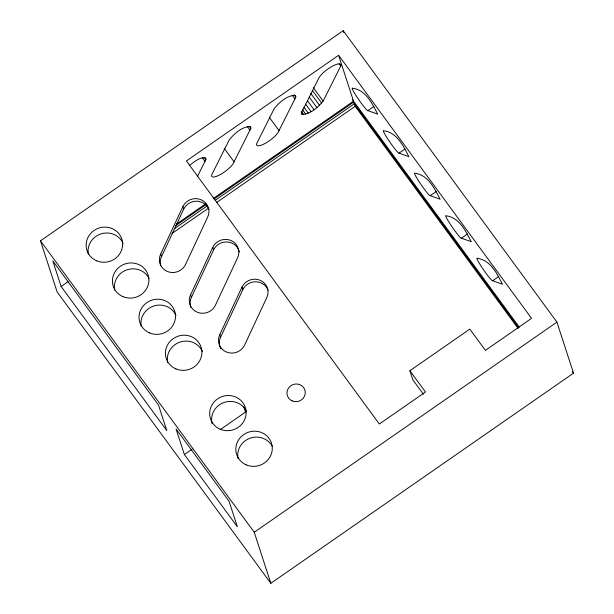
<?xml version="1.0" encoding="UTF-8"?>
<svg xmlns="http://www.w3.org/2000/svg" width="614" height="614" viewBox="0 0 614 614"><rect width="100%" height="100%" fill="white"/><g stroke="black" fill="none" stroke-linecap="round" stroke-linejoin="round"><path stroke-width="0.92" d="M197.271 176.763L205.828 159.663L205.882 158.404L205.183 157.675C199.036 157.483 193.832 162.073 189.235 165.65M250.788 128.449L250.842 127.19L250.136 126.461C241.678 126.891 234.402 133.53 229.245 139.831L212.528 173.179A13.738 3.853 -36.3 0 0 219.743 174.875A13.738 3.853 -36.3 0 0 234.072 161.797L250.788 128.449L249.146 126.215M295.748 97.235L295.802 95.976L295.096 95.247C286.638 95.677 279.362 102.315 274.205 108.617L257.489 141.964A13.738 3.853 -36.3 0 0 264.703 143.661A13.738 3.853 -36.3 0 0 279.025 130.582L295.748 97.235L294.106 95.001M160.699 254.027L182.895 206.519A13.738 13.132 -18 0 1 201.1 199.75A13.738 13.132 -18 0 1 207.639 217.133L185.451 264.642A13.738 13.132 -18 0 1 167.238 271.411A13.738 13.132 -18 0 1 160.699 254.027L161.536 256.583A13.738 13.132 -18 0 0 160.761 265.87M161.536 256.583L183.732 209.075A13.738 13.132 -18 0 1 196.756 201.2A13.738 13.132 -18 0 1 208.975 209.597M190.593 294.781L212.789 247.273A13.738 13.132 -18 0 1 230.994 240.504A13.738 13.132 -18 0 1 237.534 257.888L215.337 305.396A13.738 13.132 -18 0 1 197.132 312.165A13.738 13.132 -18 0 1 190.593 294.781L191.422 297.345A13.738 13.132 -18 0 0 190.923 307.437M191.422 297.345L213.618 249.837A13.738 13.132 -18 0 1 227.541 242A13.738 13.132 -18 0 1 239.36 252.001M219.797 334.599L241.993 287.091A13.738 13.132 -18 0 1 260.198 280.322A13.738 13.132 -18 0 1 266.737 297.706L244.541 345.214A13.738 13.132 -18 0 1 226.336 351.983A13.738 13.132 -18 0 1 219.797 334.599L220.626 337.163A13.738 13.132 -18 0 0 219.85 346.442M220.626 337.163L242.822 289.654A13.738 13.132 -18 0 1 255.854 281.772A13.738 13.132 -18 0 1 268.072 290.176M340.709 66.028A13.738 3.853 -36.3 0 0 332.673 66.036A13.738 3.853 -36.3 0 0 319.165 77.402L301.627 112.454L301.566 113.713L302.272 114.442C310.738 114.02 318.006 107.373 323.164 101.072L340.709 66.028L339.066 63.787M40.493 240.818L343.195 30.7L556.929 322.127L573.507 373.158L270.828 583.3L57.094 291.888L40.493 240.818L254.242 532.269L270.828 583.3M338.606 55.283L186.403 160.945L379.345 424.021L425.471 392.001L409.876 370.733L469.817 329.112L485.421 350.379L531.547 318.351L338.606 55.283L353.526 101.187L213.526 198.368M61.124 286.485L52.812 260.912L158.496 405.017L166.808 430.583L61.124 286.485L68.131 281.619M176.563 224.026L205.659 203.825M175.619 225.683L206.281 204.401M214.148 198.944L353.319 102.331L518.431 327.454M174.246 228.776L207.279 205.843M215.146 200.387L354.362 103.751L355.191 106.306L518.132 328.467M171.935 233.52L208.115 208.407M216.765 202.405L355.191 106.306M367.87 110.612L377.702 114.135C372.184 103.612 365.975 90.012 352.636 88.216A13.738 1.213 55.2 0 0 358.185 98.823A13.738 1.213 55.2 0 0 367.87 110.612L373.865 106.452M399.062 153.139L408.893 156.67C403.383 146.14 397.166 132.54 383.827 130.751A13.738 1.213 55.2 0 0 389.376 141.358A13.738 1.213 55.2 0 0 399.062 153.139L405.056 148.979M430.253 195.674L440.084 199.197C434.574 188.675 428.365 175.074 415.018 173.278A13.738 1.213 55.2 0 0 420.567 183.885A13.738 1.213 55.2 0 0 430.253 195.674L436.247 191.507M461.444 238.201L471.283 241.732C465.765 231.202 459.556 217.602 446.217 215.813A13.738 1.213 55.2 0 0 451.758 226.42A13.738 1.213 55.2 0 0 461.444 238.201L467.438 234.041M184.377 454.537L176.064 428.971L229.045 501.201L237.357 526.774L184.377 454.537L192.159 449.133M220.372 429.547L245.508 412.094L243.789 406.806M492.643 280.736L502.475 284.259C496.956 273.737 490.747 260.136 477.408 258.341A13.738 1.213 55.2 0 0 482.957 268.947A13.738 1.213 55.2 0 0 492.643 280.736L498.637 276.569M254.242 532.269L556.929 322.127M572.378 371.616L573.507 373.158M352.49 99.767L519.298 327.208M313.317 87.641L323.164 101.072M312.334 90.427L321.636 103.106M310.753 93.397L319.51 105.339M309.264 97.158L316.924 107.603M307.491 100.796L314.053 109.752M305.634 104.18L311.106 111.641M303.892 107.174L308.266 113.137M292.187 95.216L294.927 98.946M302.456 109.668L305.741 114.143M301.512 111.602L303.7 114.588M301.182 112.953L302.272 114.442M269.178 117.151L279.025 130.582M247.227 126.43L249.967 130.16M423.407 394.226L412.823 379.797L409.876 370.733M224.217 148.365L234.072 161.797M204.186 157.43L205.828 159.663M202.267 157.644L205.007 161.375M343.195 30.7L343.786 32.519M241.993 287.091L242.822 289.654M212.789 247.273L213.618 249.837M182.895 206.519L183.732 209.075M88.378 254.319A18.313 17.507 -18 0 1 101.041 233.88A18.313 17.507 -18 0 1 123.122 243.359M238.048 458.405A18.313 17.507 -18 0 1 250.259 438.12A18.313 17.507 -18 0 1 272.401 446.608M212.099 423.637A18.313 17.507 -18 0 1 224.102 402.454A18.313 17.507 -18 0 1 246.636 411.771M167.653 362.413A18.313 17.507 -18 0 1 180.324 341.975A18.313 17.507 -18 0 1 202.397 351.454M141.251 326.41A18.313 17.507 -18 0 1 153.914 305.979A18.313 17.507 -18 0 1 175.995 315.45M114.657 290.153A18.313 17.507 -18 0 1 126.868 269.868A18.313 17.507 -18 0 1 149.01 278.357M220.84 348.813A13.738 13.132 -18 0 1 220.127 347.255M292.203 400.911A9.202 8.796 -18 0 0 305.25 391.855A9.202 8.796 -18 0 0 290.89 385.692A9.202 8.796 -18 0 0 292.203 400.911M220.119 429.209A18.313 17.507 -18 0 0 246.076 411.188A18.313 17.507 -18 0 0 217.502 398.931A18.313 17.507 -18 0 0 220.119 429.209M149.478 332.888A18.313 17.507 -18 0 0 175.435 314.859A18.313 17.507 -18 0 0 146.861 302.61A18.313 17.507 -18 0 0 149.478 332.888M246.275 464.875A18.313 17.507 -18 0 0 272.232 446.854A18.313 17.507 -18 0 0 243.658 434.597A18.313 17.507 -18 0 0 246.275 464.875M122.884 296.623A18.313 17.507 -18 0 0 148.841 278.602A18.313 17.507 -18 0 0 120.267 266.346A18.313 17.507 -18 0 0 122.884 296.623M96.605 260.789A18.313 17.507 -18 0 0 122.562 242.768A18.313 17.507 -18 0 0 93.988 230.511A18.313 17.507 -18 0 0 96.605 260.789M175.88 368.884A18.313 17.507 -18 0 0 201.837 350.863A18.313 17.507 -18 0 0 173.263 338.606A18.313 17.507 -18 0 0 175.88 368.884"/></g></svg>
